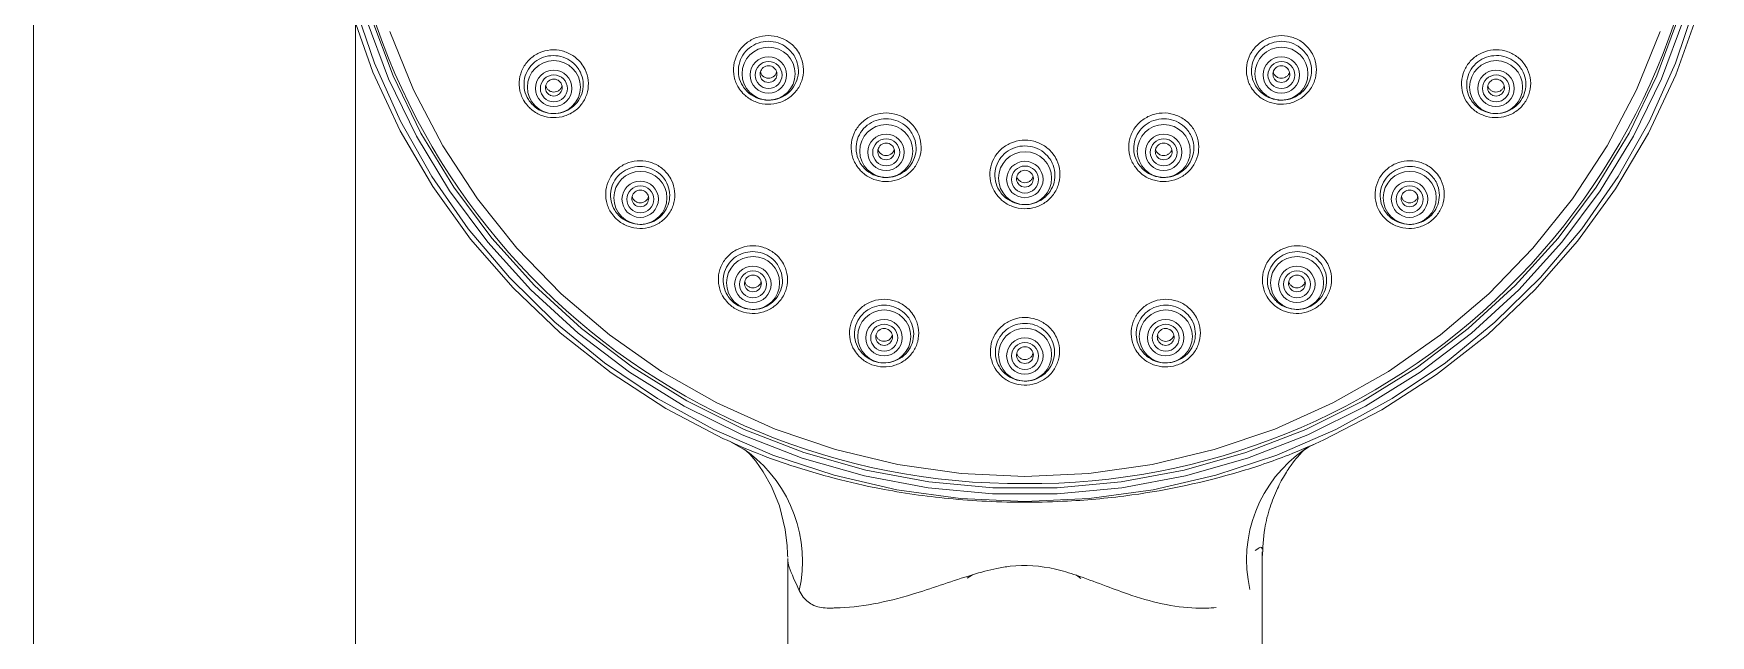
# Model space of a CAD drawing. Extents: x 1944 to 4044, y -46 to 2924.
# Drawn here: x 2657.4 to 2756.3, y 1455.2 to 1490.8 of the extents above; entities that cross this region are included whole.
import ezdxf

# ---------------------------------------------------------------- set-up
doc = ezdxf.new("R2010")
doc.units = 0
doc.header["$LTSCALE"] = 23.1
doc.layers.get('0').update_dxf_attribs({"linetype": 'CONTINUOUS'})

# ---------------------------------------------------------------- blocks, each defined once
blk = doc.blocks.new('A$C7AF3309A')
at = {"color": 7, "linetype": 'Continuous', "lineweight": 15}
for p, q in [((375.5, 1480.313), (375.5, 1028.825)), ((394.5, 1028.825), (394.5, 1077.114)), ((416.665, 1052.442), (417.396, 1052.032)), ((417.72, 1051.828), (417.377, 1052.061)), ((448, 1045.976), (448, 1045.603)), ((430.591, 1044.407), (430.91, 1044.619)), ((437.038, 1044.588), (437.301, 1044.399))]:
    blk.add_line(p, q, dxfattribs=at)
at = {"color": 7, "linetype": 'Continuous', "lineweight": 15, "flags": 128}
for points in [[(416.208, 1052.654), (412.803, 1054.443), (409.581, 1056.536), (406.571, 1058.915), (403.798, 1061.559), (401.287, 1064.445), (399.06, 1067.549), (397.135, 1070.844), (395.529, 1074.3), (394.257, 1077.888)], [(473.695, 1077.733), (472.408, 1074.15), (470.789, 1070.7), (468.851, 1067.413), (466.611, 1064.318), (464.088, 1061.441), (461.305, 1058.808), (458.285, 1056.441), (455.055, 1054.361), (451.642, 1052.585)], [(394.404, 1078.397), (395.613, 1074.847), (397.148, 1071.421), (398.999, 1068.149), (401.148, 1065.06), (403.577, 1062.179), (406.266, 1059.531), (409.191, 1057.139), (412.328, 1055.023), (415.65, 1053.2), (419.128, 1051.688), (422.734, 1050.498), (426.435, 1049.64), (430.201, 1049.123), (434, 1048.95), (437.798, 1049.123), (441.564, 1049.64), (445.266, 1050.498), (448.871, 1051.688), (452.35, 1053.2), (455.671, 1055.023), (458.809, 1057.139), (461.734, 1059.531), (464.423, 1062.179), (466.852, 1065.06), (469.001, 1068.149), (470.851, 1071.421), (472.387, 1074.847), (473.595, 1078.397)], [(472.873, 1077.449), (471.558, 1073.917), (469.911, 1070.522), (467.95, 1067.293), (465.69, 1064.26), (463.151, 1061.448), (460.357, 1058.883), (457.331, 1056.587), (454.099, 1054.58), (450.691, 1052.88), (447.137, 1051.502), (443.467, 1050.457), (439.713, 1049.756), (435.91, 1049.403), (432.09, 1049.403), (428.286, 1049.756), (424.533, 1050.457), (420.863, 1051.502), (417.308, 1052.88), (413.9, 1054.58), (410.669, 1056.587), (407.643, 1058.883), (404.848, 1061.448), (402.31, 1064.26), (400.05, 1067.293), (398.088, 1070.522), (396.442, 1073.917), (395.126, 1077.449)], [(395.412, 1077.589), (396.719, 1074.083), (398.352, 1070.713), (400.3, 1067.509), (402.543, 1064.498), (405.063, 1061.707), (407.837, 1059.161), (410.841, 1056.881), (414.048, 1054.889), (417.431, 1053.202), (420.96, 1051.833), (424.603, 1050.797), (428.328, 1050.1), (432.104, 1049.751), (435.896, 1049.751), (439.671, 1050.1), (443.397, 1050.797), (447.04, 1051.833), (450.568, 1053.202), (453.951, 1054.889), (457.159, 1056.881), (460.163, 1059.161), (462.937, 1061.707), (465.457, 1064.498), (467.7, 1067.509), (469.647, 1070.713), (471.281, 1074.083), (472.587, 1077.589)], [(396.515, 1076.713), (397.918, 1073.262), (399.647, 1069.957), (401.688, 1066.83), (404.022, 1063.908), (406.627, 1061.217), (409.479, 1058.783), (412.554, 1056.627), (415.823, 1054.768), (419.257, 1053.224), (422.824, 1052.008), (426.493, 1051.131), (430.229, 1050.602), (434, 1050.425), (437.77, 1050.602), (441.507, 1051.131), (445.175, 1052.008), (448.742, 1053.224), (452.176, 1054.768), (455.445, 1056.627), (458.52, 1058.783), (461.373, 1061.217), (463.978, 1063.908), (466.311, 1066.83), (468.352, 1069.957), (470.082, 1073.262), (471.485, 1076.713)], [(417.483, 1052.006), (417.533, 1051.961), (417.758, 1051.734), (418.112, 1051.319), (418.554, 1050.696), (419.043, 1049.826), (419.511, 1048.68), (419.859, 1047.295), (419.976, 1046.322), (419.998, 1045.857), (419.999, 1045.746), (420, 1045.692), (420, 1045.665), (420, 1045.651), (420, 1045.65), (420, 1045.649), (420, 1045.649), (420, 1045.649), (420, 1045.649), (420, 1045.649)]]:
    blk.add_lwpolyline(points, dxfattribs=at)
at = {"color": 8, "linetype": 'Continuous', "lineweight": 15, "flags": 128}
for points in [[(418.658, 1073.735), (418.676, 1073.727), (418.868, 1073.69)], [(418.868, 1073.69), (419.059, 1073.727), (419.07, 1073.732)], [(448.922, 1073.735), (448.941, 1073.727), (449.132, 1073.69)], [(449.132, 1073.69), (449.323, 1073.727), (449.335, 1073.732)], [(405.991, 1072.943), (406.009, 1072.936), (406.2, 1072.898)], [(406.2, 1072.898), (406.392, 1072.936), (406.403, 1072.94)], [(461.59, 1072.943), (461.608, 1072.936), (461.799, 1072.898)], [(461.799, 1072.898), (461.991, 1072.936), (462.002, 1072.94)], [(425.601, 1069.166), (425.619, 1069.159), (425.81, 1069.121)], [(425.81, 1069.121), (426.002, 1069.159), (426.013, 1069.163)], [(441.98, 1069.166), (441.998, 1069.159), (442.189, 1069.121)], [(442.189, 1069.121), (442.381, 1069.159), (442.392, 1069.163)], [(433.79, 1067.562), (433.808, 1067.554), (434, 1067.517)], [(434, 1067.517), (434.191, 1067.554), (434.202, 1067.559)], [(411.092, 1066.396), (411.11, 1066.388), (411.302, 1066.351)], [(411.302, 1066.351), (411.493, 1066.388), (411.504, 1066.393)], [(456.488, 1066.396), (456.507, 1066.388), (456.698, 1066.351)], [(456.698, 1066.351), (456.889, 1066.388), (456.901, 1066.393)], [(417.74, 1061.372), (417.758, 1061.365), (417.95, 1061.327)], [(417.95, 1061.327), (418.141, 1061.365), (418.152, 1061.37)], [(449.84, 1061.372), (449.858, 1061.365), (450.05, 1061.327)], [(450.05, 1061.327), (450.241, 1061.365), (450.252, 1061.37)], [(425.482, 1058.214), (425.5, 1058.207), (425.692, 1058.169)], [(425.692, 1058.169), (425.883, 1058.207), (425.894, 1058.211)], [(442.098, 1058.214), (442.117, 1058.207), (442.308, 1058.169)], [(442.308, 1058.169), (442.499, 1058.207), (442.511, 1058.211)], [(433.79, 1057.137), (433.808, 1057.129), (434, 1057.092)], [(434, 1057.092), (434.191, 1057.129), (434.202, 1057.134)]]:
    blk.add_lwpolyline(points, dxfattribs=at)
at = {"color": 7, "linetype": 'Continuous', "lineweight": 15}
for centre, radius in [((418.874, 1074.217), 1.564), ((449.138, 1074.217), 1.564), ((406.206, 1073.426), 1.564), ((418.864, 1074.141), 1.075), ((418.871, 1074.138), 0.796), ((449.128, 1074.141), 1.075), ((449.135, 1074.138), 0.796), ((461.805, 1073.426), 1.564), ((406.196, 1073.349), 1.075), ((406.203, 1073.346), 0.796), ((461.795, 1073.349), 1.075), ((461.802, 1073.346), 0.796), ((425.816, 1069.649), 1.564), ((442.195, 1069.649), 1.564), ((425.806, 1069.572), 1.075), ((425.813, 1069.569), 0.796), ((442.185, 1069.572), 1.075), ((442.192, 1069.569), 0.796), ((434.006, 1068.044), 1.564), ((433.996, 1067.968), 1.075), ((434.003, 1067.965), 0.796), ((411.308, 1066.879), 1.564), ((411.297, 1066.802), 1.075), ((456.704, 1066.879), 1.564), ((456.694, 1066.802), 1.075), ((411.305, 1066.799), 0.796), ((456.701, 1066.799), 0.796), ((417.956, 1061.855), 1.564), ((417.946, 1061.778), 1.075), ((450.056, 1061.855), 1.564), ((450.046, 1061.778), 1.075), ((417.953, 1061.775), 0.796), ((450.053, 1061.775), 0.796), ((425.698, 1058.697), 1.564), ((442.314, 1058.697), 1.564), ((425.688, 1058.62), 1.075), ((425.695, 1058.617), 0.796), ((434.006, 1057.619), 1.564), ((442.304, 1058.62), 1.075), ((442.311, 1058.617), 0.796), ((433.996, 1057.543), 1.075), ((434.003, 1057.54), 0.796)]:
    blk.add_circle(centre, radius, dxfattribs=at)
for centre, radius, start, end in [((433.697, 1090.151), 40.15, 180.44475, 270.43234), ((434.316, 1090.137), 40.137, 269.54827, 359.57463), ((418.868, 1074.186), 0.498, 294.045, 245.12886), ((449.132, 1074.186), 0.498, 294.045, 245.12886), ((406.2, 1073.395), 0.498, 294.045, 245.12886), ((461.799, 1073.395), 0.498, 294.045, 245.12886), ((425.81, 1069.618), 0.498, 294.045, 245.12886), ((442.189, 1069.618), 0.498, 294.045, 245.12886), ((434, 1068.014), 0.498, 294.045, 245.12886), ((411.302, 1066.848), 0.498, 294.045, 245.12886), ((456.698, 1066.848), 0.498, 294.045, 245.12886), ((417.95, 1061.824), 0.498, 294.045, 245.12886), ((450.05, 1061.824), 0.498, 294.045, 245.12886), ((425.692, 1058.666), 0.498, 294.045, 245.12886), ((442.308, 1058.666), 0.498, 294.045, 245.12886), ((434, 1057.589), 0.498, 294.045, 245.12886)]:
    blk.add_arc(centre, radius, start, end, dxfattribs=at)
at = {"color": 8, "linetype": 'Continuous', "lineweight": 15}
for centre, radius, start, end in [((454.982, 1045.506), 7.903, 124.52498, 192.93819), ((412.752, 1045.408), 8.117, 347.72734, 52.27068)]:
    blk.add_arc(centre, radius, start, end, dxfattribs=at)
at = {"color": 7, "linetype": 'Continuous', "lineweight": 15}
for points, knots in [([(404.714, 1072.257), (404.623, 1072.364), (404.386, 1072.645), (404.166, 1073.208), (404.133, 1073.891), (404.27, 1074.329), (404.474, 1074.73), (404.751, 1075.099), (405.327, 1075.483), (406.001, 1075.657), (406.698, 1075.602), (407.338, 1075.325), (407.786, 1074.914), (408.101, 1074.407), (408.267, 1073.827), (408.224, 1073.143), (407.951, 1072.513), (407.481, 1072.008), (406.866, 1071.686), (406.176, 1071.582), (405.491, 1071.709), (405.003, 1071.977), (404.777, 1072.196), (404.714, 1072.257)], [0, 0, 0, 0, 0.033188, 0.086829, 0.140468, 0.194108, 0.194241, 0.247986, 0.301722, 0.355424, 0.409082, 0.46271, 0.516339, 0.549882, 0.603536, 0.657234, 0.710968, 0.764713, 0.81844, 0.872129, 0.925774, 0.979392, 1, 1, 1, 1]), ([(417.363, 1073.053), (417.27, 1073.164), (417.028, 1073.45), (416.807, 1074.023), (416.778, 1074.714), (416.918, 1075.157), (417.126, 1075.562), (417.407, 1075.935), (417.992, 1076.323), (418.675, 1076.499), (419.38, 1076.442), (420.027, 1076.161), (420.479, 1075.743), (420.796, 1075.229), (420.962, 1074.643), (420.914, 1073.95), (420.636, 1073.313), (420.158, 1072.803), (419.535, 1072.477), (418.836, 1072.372), (418.142, 1072.502), (417.652, 1072.774), (417.425, 1072.993), (417.363, 1073.053)], [0, 0, 0, 0, 0.0336815, 0.0873551, 0.1410282, 0.1947045, 0.1947633, 0.2484695, 0.3021627, 0.3558365, 0.4094934, 0.4631438, 0.5167942, 0.550388, 0.6040716, 0.6577724, 0.7114809, 0.7651841, 0.8188715, 0.8725395, 0.9261928, 0.9798428, 1, 1, 1, 1]), ([(417.571, 1073.204), (417.624, 1073.152), (417.819, 1072.964), (418.241, 1072.731), (418.835, 1072.62), (419.435, 1072.709), (419.969, 1072.988), (420.379, 1073.426), (420.617, 1073.972), (420.657, 1074.565), (420.515, 1075.067), (420.243, 1075.507), (419.856, 1075.865), (419.302, 1076.107), (418.698, 1076.156), (418.112, 1076.006), (417.61, 1075.674), (417.25, 1075.197), (417.07, 1074.629), (417.095, 1074.035), (417.284, 1073.544), (417.491, 1073.298), (417.571, 1073.204)], [0, 0, 0, 0, 0.020172, 0.073859, 0.127545, 0.181239, 0.234942, 0.288647, 0.342342, 0.396016, 0.449662, 0.483228, 0.536833, 0.590442, 0.644066, 0.697721, 0.75141, 0.805126, 0.858855, 0.912581, 0.966295, 1, 1, 1, 1]), ([(447.624, 1073.049), (447.528, 1073.163), (447.286, 1073.452), (447.069, 1074.03), (447.047, 1074.722), (447.263, 1075.384), (447.689, 1075.939), (448.277, 1076.325), (448.963, 1076.499), (449.668, 1076.441), (450.312, 1076.157), (450.76, 1075.737), (451.071, 1075.222), (451.23, 1074.635), (451.176, 1073.943), (450.891, 1073.307), (450.408, 1072.799), (449.782, 1072.475), (449.081, 1072.373), (448.389, 1072.505), (447.905, 1072.776), (447.682, 1072.993), (447.624, 1073.049)], [0, 0, 0, 0, 0.034744, 0.08843, 0.142087, 0.195738, 0.24939, 0.303056, 0.356741, 0.410442, 0.464151, 0.517858, 0.551458, 0.605132, 0.658789, 0.712439, 0.766095, 0.819766, 0.873457, 0.927162, 0.980871, 1, 1, 1, 1]), ([(447.843, 1073.2), (447.894, 1073.151), (448.084, 1072.966), (448.499, 1072.733), (449.093, 1072.62), (449.694, 1072.707), (450.232, 1072.985), (450.646, 1073.422), (450.89, 1073.967), (450.937, 1074.56), (450.8, 1075.064), (450.533, 1075.505), (450.148, 1075.864), (449.596, 1076.106), (448.992, 1076.156), (448.405, 1076.006), (447.9, 1075.675), (447.536, 1075.2), (447.351, 1074.633), (447.369, 1074.04), (447.554, 1073.545), (447.762, 1073.297), (447.843, 1073.2)], [0, 0, 0, 0, 0.019131, 0.072853, 0.126583, 0.180307, 0.234015, 0.287708, 0.341394, 0.395083, 0.44878, 0.482388, 0.536098, 0.589794, 0.64347, 0.697117, 0.750739, 0.804346, 0.857958, 0.911591, 0.965257, 1, 1, 1, 1]), ([(460.312, 1072.244), (460.217, 1072.357), (459.976, 1072.643), (459.762, 1073.215), (459.741, 1073.898), (459.954, 1074.552), (460.375, 1075.101), (460.957, 1075.485), (461.634, 1075.658), (462.331, 1075.601), (462.967, 1075.322), (463.41, 1074.908), (463.716, 1074.4), (463.873, 1073.821), (463.819, 1073.138), (463.538, 1072.509), (463.061, 1072.006), (462.441, 1071.684), (461.749, 1071.582), (461.064, 1071.711), (460.588, 1071.977), (460.369, 1072.189), (460.312, 1072.244)], [0, 0, 0, 0, 0.035171, 0.088834, 0.142438, 0.196054, 0.249694, 0.303377, 0.3571, 0.410845, 0.464584, 0.518324, 0.551878, 0.605514, 0.659129, 0.71275, 0.766402, 0.820098, 0.873831, 0.927577, 0.981306, 1, 1, 1, 1]), ([(404.918, 1072.407), (404.972, 1072.355), (405.166, 1072.167), (405.584, 1071.937), (406.171, 1071.828), (406.761, 1071.918), (407.287, 1072.193), (407.689, 1072.625), (407.921, 1073.163), (407.958, 1073.748), (407.816, 1074.243), (407.547, 1074.676), (407.164, 1075.028), (406.617, 1075.266), (406.021, 1075.314), (405.444, 1075.166), (404.95, 1074.839), (404.596, 1074.368), (404.421, 1073.807), (404.448, 1073.222), (404.637, 1072.739), (404.84, 1072.499), (404.918, 1072.407)], [0, 0, 0, 0, 0.020629, 0.074297, 0.127985, 0.181703, 0.23544, 0.289173, 0.342871, 0.396513, 0.450099, 0.483596, 0.537157, 0.590732, 0.644358, 0.698051, 0.7518, 0.805576, 0.859344, 0.913081, 0.966778, 1, 1, 1, 1]), ([(460.536, 1072.395), (460.585, 1072.348), (460.772, 1072.167), (461.179, 1071.939), (461.765, 1071.828), (462.358, 1071.916), (462.889, 1072.192), (463.298, 1072.623), (463.539, 1073.162), (463.585, 1073.747), (463.45, 1074.242), (463.187, 1074.676), (462.808, 1075.029), (462.263, 1075.267), (461.667, 1075.314), (461.088, 1075.165), (460.591, 1074.837), (460.231, 1074.367), (460.049, 1073.808), (460.067, 1073.225), (460.249, 1072.736), (460.455, 1072.492), (460.536, 1072.395)], [0, 0, 0, 0, 0.018691, 0.072429, 0.126202, 0.179975, 0.233722, 0.287428, 0.341104, 0.39477, 0.448452, 0.482028, 0.53579, 0.589532, 0.643255, 0.696934, 0.750555, 0.804124, 0.85767, 0.911231, 0.964841, 1, 1, 1, 1]), ([(418.674, 1073.988), (418.625, 1074.015), (418.526, 1074.068), (418.426, 1074.189), (418.4, 1074.281), (418.39, 1074.319)], [0, 0, 0, 0, 0.368176, 0.736352, 1, 1, 1, 1]), ([(419.342, 1074.305), (419.338, 1074.284), (419.322, 1074.21), (419.24, 1074.1), (419.107, 1073.997), (418.944, 1073.946), (418.793, 1073.947), (418.707, 1073.977), (418.674, 1073.988)], [0, 0, 0, 0, 0.075936, 0.275661, 0.475435, 0.675216, 0.874959, 1, 1, 1, 1]), ([(448.864, 1074.025), (448.82, 1074.059), (448.733, 1074.128), (448.664, 1074.236), (448.655, 1074.302), (448.653, 1074.314)], [0, 0, 0, 0, 0.4527347, 0.9054701, 1, 1, 1, 1]), ([(449.607, 1074.301), (449.591, 1074.257), (449.556, 1074.161), (449.442, 1074.045), (449.292, 1073.966), (449.123, 1073.941), (448.975, 1073.966), (448.895, 1074.009), (448.864, 1074.025)], [0, 0, 0, 0, 0.1535721, 0.3365416, 0.5194837, 0.7024411, 0.8854493, 1, 1, 1, 1]), ([(406.004, 1073.174), (405.955, 1073.201), (405.857, 1073.255), (405.757, 1073.378), (405.731, 1073.471), (405.72, 1073.51)], [0, 0, 0, 0, 0.36513, 0.730266, 1, 1, 1, 1]), ([(406.678, 1073.5), (406.672, 1073.475), (406.656, 1073.395), (406.571, 1073.282), (406.438, 1073.18), (406.274, 1073.129), (406.124, 1073.132), (406.037, 1073.162), (406.004, 1073.174)], [0, 0, 0, 0, 0.0927115, 0.2886454, 0.4847283, 0.6809004, 0.877063, 1, 1, 1, 1]), ([(461.609, 1073.169), (461.559, 1073.195), (461.46, 1073.247), (461.358, 1073.369), (461.331, 1073.463), (461.319, 1073.505)], [0, 0, 0, 0, 0.360537, 0.721076, 1, 1, 1, 1]), ([(462.276, 1073.503), (462.271, 1073.48), (462.256, 1073.403), (462.174, 1073.29), (462.041, 1073.185), (461.879, 1073.131), (461.728, 1073.13), (461.642, 1073.158), (461.609, 1073.169)], [0, 0, 0, 0, 0.084125, 0.282048, 0.47993, 0.677876, 0.87596, 1, 1, 1, 1]), ([(424.303, 1068.486), (424.209, 1068.598), (423.967, 1068.886), (423.748, 1069.461), (423.722, 1070.152), (423.935, 1070.814), (424.358, 1071.369), (424.944, 1071.755), (425.629, 1071.928), (426.333, 1071.87), (426.978, 1071.587), (427.429, 1071.168), (427.743, 1070.653), (427.906, 1070.067), (427.855, 1069.375), (427.574, 1068.739), (427.093, 1068.231), (426.469, 1067.908), (425.769, 1067.806), (425.076, 1067.938), (424.589, 1068.209), (424.364, 1068.428), (424.303, 1068.486)], [0, 0, 0, 0, 0.034163, 0.087857, 0.141549, 0.195247, 0.248955, 0.302661, 0.356291, 0.409941, 0.463597, 0.517252, 0.550878, 0.604581, 0.658289, 0.71199, 0.765675, 0.819339, 0.872991, 0.926642, 0.980304, 1, 1, 1, 1]), ([(440.68, 1068.484), (440.538, 1068.666), (440.254, 1069.029), (440.092, 1069.711), (440.154, 1070.399), (440.45, 1071.031), (440.94, 1071.531), (441.572, 1071.844), (442.273, 1071.934), (442.965, 1071.792), (443.569, 1071.434), (444.018, 1070.899), (444.261, 1070.248), (444.271, 1069.555), (444.045, 1068.897), (443.611, 1068.349), (443.016, 1067.973), (442.328, 1067.81), (441.627, 1067.882), (441.06, 1068.134), (440.786, 1068.387), (440.68, 1068.484)], [0, 0, 0, 0, 0.053717, 0.107433, 0.161151, 0.214856, 0.268544, 0.322213, 0.375872, 0.429535, 0.483213, 0.53691, 0.590623, 0.644341, 0.698052, 0.751745, 0.805419, 0.85908, 0.912741, 0.966413, 1, 1, 1, 1]), ([(424.514, 1068.635), (424.566, 1068.585), (424.759, 1068.398), (425.178, 1068.164), (425.772, 1068.051), (426.372, 1068.139), (426.908, 1068.416), (427.32, 1068.852), (427.561, 1069.396), (427.604, 1069.989), (427.464, 1070.491), (427.194, 1070.932), (426.809, 1071.29), (426.255, 1071.533), (425.652, 1071.583), (425.066, 1071.435), (424.563, 1071.105), (424.2, 1070.63), (424.017, 1070.064), (424.039, 1069.471), (424.226, 1068.978), (424.434, 1068.731), (424.514, 1068.635)], [0, 0, 0, 0, 0.019709, 0.073409, 0.127097, 0.180783, 0.234475, 0.288177, 0.341882, 0.395581, 0.449259, 0.482863, 0.536477, 0.590087, 0.643694, 0.697315, 0.750964, 0.804647, 0.858359, 0.912087, 0.965815, 1, 1, 1, 1]), ([(440.898, 1068.633), (440.948, 1068.584), (441.139, 1068.398), (441.554, 1068.165), (442.148, 1068.051), (442.749, 1068.138), (443.286, 1068.415), (443.701, 1068.85), (443.945, 1069.394), (443.991, 1069.987), (443.854, 1070.489), (443.587, 1070.93), (443.203, 1071.289), (442.65, 1071.533), (442.047, 1071.583), (441.46, 1071.435), (440.955, 1071.106), (440.59, 1070.632), (440.405, 1070.066), (440.423, 1069.474), (440.608, 1068.979), (440.816, 1068.731), (440.898, 1068.633)], [0, 0, 0, 0, 0.019152, 0.072881, 0.126603, 0.180308, 0.234, 0.287686, 0.341375, 0.395074, 0.448779, 0.482406, 0.536088, 0.589757, 0.6434, 0.697018, 0.750624, 0.804238, 0.857877, 0.911548, 0.965252, 1, 1, 1, 1]), ([(425.543, 1069.458), (425.499, 1069.492), (425.412, 1069.561), (425.343, 1069.67), (425.334, 1069.736), (425.332, 1069.747)], [0, 0, 0, 0, 0.452358, 0.904712, 1, 1, 1, 1]), ([(426.286, 1069.731), (426.27, 1069.687), (426.235, 1069.592), (426.121, 1069.476), (425.971, 1069.397), (425.802, 1069.373), (425.654, 1069.398), (425.574, 1069.441), (425.543, 1069.458)], [0, 0, 0, 0, 0.1535342, 0.336606, 0.519656, 0.702651, 0.885582, 1, 1, 1, 1]), ([(432.491, 1066.882), (432.396, 1066.995), (432.154, 1067.284), (431.937, 1067.861), (431.914, 1068.552), (432.128, 1069.213), (432.553, 1069.767), (433.141, 1070.151), (433.826, 1070.324), (434.53, 1070.264), (435.175, 1069.979), (435.624, 1069.56), (435.936, 1069.045), (436.097, 1068.458), (436.043, 1067.767), (435.76, 1067.132), (435.278, 1066.625), (434.652, 1066.303), (433.952, 1066.202), (433.259, 1066.335), (432.774, 1066.607), (432.55, 1066.825), (432.491, 1066.882)], [0, 0, 0, 0, 0.034538, 0.088243, 0.141948, 0.195656, 0.249304, 0.302958, 0.356608, 0.410268, 0.463943, 0.517618, 0.551258, 0.604966, 0.658665, 0.712346, 0.766008, 0.819659, 0.873311, 0.926976, 0.980661, 1, 1, 1, 1]), ([(432.706, 1067.03), (432.756, 1066.981), (432.948, 1066.794), (433.364, 1066.561), (433.959, 1066.447), (434.559, 1066.534), (435.096, 1066.81), (435.509, 1067.245), (435.752, 1067.789), (435.798, 1068.381), (435.659, 1068.884), (435.391, 1069.325), (435.007, 1069.683), (434.454, 1069.927), (433.851, 1069.978), (433.264, 1069.83), (432.76, 1069.501), (432.396, 1069.027), (432.211, 1068.461), (432.23, 1067.869), (432.417, 1067.375), (432.624, 1067.127), (432.706, 1067.03)], [0, 0, 0, 0, 0.01935, 0.073069, 0.126772, 0.180462, 0.234148, 0.287838, 0.341538, 0.395244, 0.448945, 0.482572, 0.536216, 0.589851, 0.643466, 0.697073, 0.75069, 0.804333, 0.85801, 0.911718, 0.965445, 1, 1, 1, 1]), ([(441.921, 1069.457), (441.878, 1069.492), (441.79, 1069.56), (441.721, 1069.669), (441.712, 1069.734), (441.711, 1069.746)], [0, 0, 0, 0, 0.4530007, 0.9059984, 1, 1, 1, 1]), ([(442.664, 1069.732), (442.648, 1069.688), (442.613, 1069.592), (442.499, 1069.477), (442.349, 1069.397), (442.18, 1069.373), (442.032, 1069.398), (441.952, 1069.441), (441.921, 1069.457)], [0, 0, 0, 0, 0.153772, 0.336782, 0.519732, 0.702649, 0.885573, 1, 1, 1, 1]), ([(409.814, 1065.711), (409.722, 1065.82), (409.484, 1066.103), (409.265, 1066.668), (409.246, 1067.124), (409.306, 1067.568), (409.443, 1068.006), (409.859, 1068.554), (410.437, 1068.935), (411.113, 1069.107), (411.809, 1069.05), (412.447, 1068.771), (412.894, 1068.359), (413.206, 1067.851), (413.37, 1067.272), (413.323, 1066.589), (413.047, 1065.961), (412.575, 1065.458), (411.959, 1065.139), (411.268, 1065.037), (410.584, 1065.167), (410.099, 1065.435), (409.875, 1065.652), (409.814, 1065.711)], [0, 0, 0, 0, 0.0337189, 0.0873857, 0.1410514, 0.1411126, 0.1948554, 0.2485955, 0.3023062, 0.3559736, 0.409603, 0.4632175, 0.5168324, 0.5504222, 0.6041114, 0.6578393, 0.7115845, 0.7653179, 0.8190158, 0.8726699, 0.9262912, 0.9799049, 1, 1, 1, 1]), ([(410.02, 1065.859), (410.072, 1065.808), (410.264, 1065.622), (410.679, 1065.392), (411.266, 1065.282), (411.857, 1065.368), (412.384, 1065.642), (412.788, 1066.071), (413.023, 1066.608), (413.063, 1067.192), (412.922, 1067.687), (412.655, 1068.12), (412.273, 1068.473), (411.728, 1068.712), (411.133, 1068.761), (410.555, 1068.616), (410.06, 1068.291), (409.704, 1067.822), (409.526, 1067.263), (409.55, 1066.679), (409.737, 1066.194), (409.941, 1065.952), (410.02, 1065.859)], [0, 0, 0, 0, 0.020116, 0.073784, 0.127454, 0.181148, 0.234872, 0.288611, 0.342338, 0.396026, 0.449655, 0.483202, 0.536745, 0.590294, 0.643874, 0.697514, 0.75122, 0.804978, 0.858755, 0.912519, 0.966246, 1, 1, 1, 1]), ([(455.21, 1065.701), (455.114, 1065.814), (454.873, 1066.101), (454.66, 1066.674), (454.64, 1067.355), (454.854, 1068.008), (455.276, 1068.555), (455.858, 1068.936), (456.536, 1069.108), (457.232, 1069.049), (457.868, 1068.769), (458.31, 1068.355), (458.616, 1067.846), (458.772, 1067.267), (458.717, 1066.585), (458.434, 1065.958), (457.956, 1065.457), (457.337, 1065.138), (456.644, 1065.037), (455.96, 1065.168), (455.484, 1065.435), (455.266, 1065.646), (455.21, 1065.701)], [0, 0, 0, 0, 0.035343, 0.089036, 0.142664, 0.196279, 0.249899, 0.303548, 0.35724, 0.41097, 0.464715, 0.518459, 0.55206, 0.605728, 0.659357, 0.712971, 0.766597, 0.820259, 0.873965, 0.927703, 0.981447, 1, 1, 1, 1]), ([(455.432, 1065.849), (455.48, 1065.803), (455.667, 1065.622), (456.073, 1065.393), (456.659, 1065.281), (457.252, 1065.368), (457.783, 1065.641), (458.193, 1066.071), (458.434, 1066.608), (458.481, 1067.191), (458.347, 1067.686), (458.085, 1068.12), (457.706, 1068.474), (457.162, 1068.712), (456.567, 1068.761), (455.987, 1068.614), (455.49, 1068.288), (455.129, 1067.821), (454.946, 1067.263), (454.962, 1066.681), (455.144, 1066.192), (455.35, 1065.946), (455.432, 1065.849)], [0, 0, 0, 0, 0.018556, 0.072324, 0.1261, 0.179855, 0.23357, 0.287251, 0.340918, 0.394594, 0.448298, 0.481914, 0.535665, 0.589394, 0.643085, 0.696719, 0.750298, 0.803846, 0.8574, 0.910997, 0.964658, 1, 1, 1, 1]), ([(433.732, 1067.854), (433.688, 1067.888), (433.601, 1067.956), (433.532, 1068.065), (433.523, 1068.131), (433.521, 1068.142)], [0, 0, 0, 0, 0.4528428, 0.9056809, 1, 1, 1, 1]), ([(434.475, 1068.127), (434.459, 1068.084), (434.424, 1067.988), (434.31, 1067.872), (434.16, 1067.793), (433.991, 1067.769), (433.843, 1067.794), (433.763, 1067.837), (433.732, 1067.854)], [0, 0, 0, 0, 0.153742, 0.336798, 0.519796, 0.702731, 0.885627, 1, 1, 1, 1]), ([(411.106, 1066.627), (411.057, 1066.654), (410.959, 1066.708), (410.859, 1066.83), (410.833, 1066.923), (410.822, 1066.962)], [0, 0, 0, 0, 0.364443, 0.728888, 1, 1, 1, 1]), ([(411.779, 1066.953), (411.774, 1066.928), (411.758, 1066.849), (411.673, 1066.736), (411.54, 1066.634), (411.376, 1066.583), (411.226, 1066.585), (411.139, 1066.615), (411.106, 1066.627)], [0, 0, 0, 0, 0.0914426, 0.2877753, 0.4842159, 0.680671, 0.8770405, 1, 1, 1, 1]), ([(456.507, 1066.623), (456.457, 1066.649), (456.358, 1066.701), (456.256, 1066.823), (456.229, 1066.917), (456.217, 1066.958)], [0, 0, 0, 0, 0.360923, 0.721845, 1, 1, 1, 1]), ([(457.174, 1066.956), (457.17, 1066.932), (457.155, 1066.855), (457.072, 1066.742), (456.939, 1066.638), (456.777, 1066.585), (456.626, 1066.584), (456.54, 1066.612), (456.507, 1066.623)], [0, 0, 0, 0, 0.085006, 0.282884, 0.480652, 0.678404, 0.876239, 1, 1, 1, 1]), ([(416.461, 1060.688), (416.368, 1060.799), (416.128, 1061.083), (415.912, 1061.651), (415.895, 1062.107), (415.956, 1062.55), (416.096, 1062.986), (416.515, 1063.532), (417.094, 1063.912), (417.77, 1064.081), (418.466, 1064.022), (419.103, 1063.742), (419.548, 1063.329), (419.858, 1062.821), (420.02, 1062.241), (419.969, 1061.559), (419.691, 1060.932), (419.216, 1060.432), (418.599, 1060.115), (417.908, 1060.016), (417.224, 1060.147), (416.743, 1060.415), (416.52, 1060.631), (416.461, 1060.688)], [0, 0, 0, 0, 0.034244, 0.087941, 0.141636, 0.141694, 0.195437, 0.249156, 0.302833, 0.356469, 0.410083, 0.463702, 0.51732, 0.550959, 0.604681, 0.658425, 0.712163, 0.76587, 0.819533, 0.873159, 0.926772, 0.980401, 1, 1, 1, 1]), ([(448.561, 1060.681), (448.465, 1060.795), (448.224, 1061.082), (448.011, 1061.655), (447.991, 1062.336), (448.206, 1062.987), (448.629, 1063.533), (449.211, 1063.912), (449.889, 1064.081), (450.585, 1064.022), (451.221, 1063.74), (451.662, 1063.326), (451.968, 1062.817), (452.124, 1062.238), (452.067, 1061.557), (451.784, 1060.931), (451.306, 1060.432), (450.686, 1060.115), (449.994, 1060.015), (449.31, 1060.147), (448.835, 1060.415), (448.617, 1060.626), (448.561, 1060.681)], [0, 0, 0, 0, 0.035394, 0.089114, 0.14278, 0.196412, 0.250025, 0.303649, 0.357308, 0.41101, 0.464742, 0.518472, 0.552121, 0.605823, 0.659481, 0.713104, 0.766718, 0.82035, 0.874022, 0.927737, 0.981479, 1, 1, 1, 1]), ([(416.669, 1060.834), (416.72, 1060.785), (416.91, 1060.6), (417.323, 1060.37), (417.909, 1060.258), (418.5, 1060.343), (419.029, 1060.615), (419.434, 1061.042), (419.672, 1061.578), (419.715, 1062.161), (419.576, 1062.656), (419.311, 1063.09), (418.93, 1063.443), (418.386, 1063.682), (417.791, 1063.733), (417.213, 1063.589), (416.717, 1063.266), (416.359, 1062.8), (416.178, 1062.242), (416.199, 1061.659), (416.385, 1061.172), (416.589, 1060.929), (416.669, 1060.834)], [0, 0, 0, 0, 0.01962, 0.073303, 0.126969, 0.180643, 0.234344, 0.288072, 0.341812, 0.395533, 0.449209, 0.482811, 0.53636, 0.589907, 0.643459, 0.69705, 0.750704, 0.804423, 0.858188, 0.911965, 0.965722, 1, 1, 1, 1]), ([(448.78, 1060.827), (448.828, 1060.781), (449.015, 1060.6), (449.421, 1060.371), (450.007, 1060.258), (450.6, 1060.343), (451.131, 1060.614), (451.541, 1061.042), (451.783, 1061.578), (451.83, 1062.161), (451.696, 1062.655), (451.434, 1063.09), (451.056, 1063.443), (450.512, 1063.683), (449.917, 1063.733), (449.338, 1063.588), (448.84, 1063.264), (448.479, 1062.798), (448.295, 1062.242), (448.311, 1061.66), (448.492, 1061.17), (448.699, 1060.925), (448.78, 1060.827)], [0, 0, 0, 0, 0.0185295, 0.0723071, 0.1260685, 0.1797933, 0.2334809, 0.2871482, 0.3408204, 0.3945173, 0.448243, 0.4818966, 0.5356168, 0.5893144, 0.6429619, 0.6965522, 0.7501043, 0.8036536, 0.857238, 0.9108837, 0.9645957, 1, 1, 1, 1]), ([(417.755, 1061.603), (417.706, 1061.63), (417.607, 1061.683), (417.507, 1061.806), (417.481, 1061.898), (417.47, 1061.938)], [0, 0, 0, 0, 0.363757, 0.727512, 1, 1, 1, 1]), ([(418.427, 1061.93), (418.422, 1061.905), (418.406, 1061.826), (418.322, 1061.714), (418.188, 1061.611), (418.025, 1061.56), (417.875, 1061.562), (417.788, 1061.592), (417.755, 1061.603)], [0, 0, 0, 0, 0.090249, 0.286985, 0.483758, 0.680467, 0.877037, 1, 1, 1, 1]), ([(449.785, 1061.637), (449.741, 1061.671), (449.653, 1061.738), (449.582, 1061.851), (449.572, 1061.921), (449.57, 1061.938)], [0, 0, 0, 0, 0.435127, 0.870249, 1, 1, 1, 1]), ([(450.528, 1061.924), (450.512, 1061.878), (450.477, 1061.78), (450.363, 1061.662), (450.214, 1061.581), (450.045, 1061.555), (449.896, 1061.579), (449.816, 1061.621), (449.785, 1061.637)], [0, 0, 0, 0, 0.1593974, 0.3412344, 0.5229521, 0.7046273, 0.886355, 1, 1, 1, 1]), ([(424.202, 1057.53), (424.108, 1057.642), (423.868, 1057.928), (423.653, 1058.498), (423.63, 1059.179), (423.843, 1059.831), (424.263, 1060.376), (424.844, 1060.753), (425.52, 1060.922), (426.216, 1060.862), (426.852, 1060.58), (427.295, 1060.166), (427.604, 1059.658), (427.763, 1059.078), (427.71, 1058.397), (427.429, 1057.771), (426.952, 1057.273), (426.334, 1056.957), (425.643, 1056.859), (424.959, 1056.991), (424.481, 1057.26), (424.26, 1057.474), (424.202, 1057.53)], [0, 0, 0, 0, 0.0347109, 0.0884335, 0.1421549, 0.1958888, 0.2496341, 0.3032476, 0.3568643, 0.4104812, 0.4641209, 0.5177596, 0.5514365, 0.6051779, 0.65892, 0.7126352, 0.7663078, 0.8199407, 0.8735542, 0.9271772, 0.9808342, 1, 1, 1, 1]), ([(440.818, 1057.526), (440.723, 1057.64), (440.481, 1057.927), (440.268, 1058.5), (440.249, 1059.181), (440.464, 1059.832), (440.886, 1060.376), (441.468, 1060.754), (442.145, 1060.922), (442.841, 1060.861), (443.477, 1060.579), (443.919, 1060.165), (444.225, 1059.656), (444.381, 1059.077), (444.325, 1058.396), (444.042, 1057.771), (443.564, 1057.273), (442.944, 1056.957), (442.252, 1056.859), (441.568, 1056.991), (441.093, 1057.259), (440.874, 1057.471), (440.818, 1057.526)], [0, 0, 0, 0, 0.035306, 0.089043, 0.142779, 0.196411, 0.250037, 0.30365, 0.35728, 0.410948, 0.464653, 0.518357, 0.552039, 0.605769, 0.659461, 0.71311, 0.766728, 0.820344, 0.873984, 0.927666, 0.981389, 1, 1, 1, 1]), ([(424.413, 1057.675), (424.463, 1057.627), (424.652, 1057.443), (425.062, 1057.213), (425.647, 1057.1), (426.239, 1057.184), (426.769, 1057.454), (427.176, 1057.881), (427.416, 1058.416), (427.461, 1058.998), (427.324, 1059.493), (427.06, 1059.927), (426.681, 1060.28), (426.137, 1060.521), (425.542, 1060.573), (424.964, 1060.429), (424.467, 1060.107), (424.107, 1059.642), (423.925, 1059.086), (423.943, 1058.503), (424.127, 1058.015), (424.332, 1057.771), (424.413, 1057.675)], [0, 0, 0, 0, 0.019184, 0.072895, 0.126573, 0.180239, 0.233918, 0.287625, 0.341358, 0.395096, 0.44881, 0.482458, 0.536036, 0.589605, 0.643152, 0.696709, 0.750312, 0.803981, 0.857712, 0.911483, 0.965258, 1, 1, 1, 1]), ([(432.51, 1056.451), (432.415, 1056.565), (432.174, 1056.851), (431.96, 1057.423), (431.94, 1058.104), (432.154, 1058.755), (432.576, 1059.299), (433.157, 1059.676), (433.834, 1059.844), (434.53, 1059.784), (435.166, 1059.501), (435.608, 1059.087), (435.915, 1058.578), (436.072, 1057.999), (436.017, 1057.318), (435.735, 1056.693), (435.257, 1056.195), (434.638, 1055.88), (433.947, 1055.782), (433.263, 1055.915), (432.786, 1056.183), (432.567, 1056.396), (432.51, 1056.451)], [0, 0, 0, 0, 0.035075, 0.088812, 0.142548, 0.196294, 0.249901, 0.303522, 0.357136, 0.410773, 0.464444, 0.518114, 0.551807, 0.605551, 0.659274, 0.712957, 0.766597, 0.820212, 0.873831, 0.927479, 0.981171, 1, 1, 1, 1]), ([(441.035, 1057.671), (441.083, 1057.624), (441.27, 1057.443), (441.677, 1057.213), (442.263, 1057.1), (442.856, 1057.184), (443.386, 1057.454), (443.796, 1057.881), (444.038, 1058.416), (444.085, 1058.998), (443.951, 1059.493), (443.688, 1059.927), (443.31, 1060.281), (442.767, 1060.521), (442.172, 1060.572), (441.593, 1060.429), (441.095, 1060.106), (440.734, 1059.641), (440.55, 1059.086), (440.565, 1058.504), (440.747, 1058.014), (440.953, 1057.769), (441.035, 1057.671)], [0, 0, 0, 0, 0.018624, 0.072392, 0.126126, 0.17982, 0.23349, 0.287159, 0.340849, 0.394569, 0.448308, 0.481984, 0.535658, 0.589313, 0.642915, 0.696473, 0.750019, 0.803593, 0.857224, 0.910922, 0.964674, 1, 1, 1, 1]), ([(432.724, 1056.596), (432.773, 1056.549), (432.96, 1056.366), (433.368, 1056.136), (433.954, 1056.023), (434.547, 1056.106), (435.077, 1056.377), (435.485, 1056.803), (435.726, 1057.337), (435.773, 1057.919), (435.638, 1058.414), (435.375, 1058.848), (434.996, 1059.202), (434.453, 1059.443), (433.858, 1059.494), (433.28, 1059.351), (432.782, 1059.029), (432.421, 1058.565), (432.237, 1058.009), (432.254, 1057.427), (432.437, 1056.938), (432.643, 1056.693), (432.724, 1056.596)], [0, 0, 0, 0, 0.018845, 0.072588, 0.12629, 0.179964, 0.23363, 0.287315, 0.341028, 0.394764, 0.4485, 0.482175, 0.535798, 0.589406, 0.642972, 0.696517, 0.750082, 0.803698, 0.857382, 0.911124, 0.964899, 1, 1, 1, 1]), ([(425.425, 1058.482), (425.381, 1058.516), (425.294, 1058.584), (425.223, 1058.696), (425.214, 1058.765), (425.212, 1058.781)], [0, 0, 0, 0, 0.438961, 0.877912, 1, 1, 1, 1]), ([(426.171, 1058.764), (426.154, 1058.717), (426.119, 1058.619), (426.004, 1058.501), (425.854, 1058.422), (425.685, 1058.397), (425.536, 1058.423), (425.456, 1058.465), (425.425, 1058.482)], [0, 0, 0, 0, 0.161457, 0.34296, 0.524382, 0.705667, 0.886818, 1, 1, 1, 1]), ([(442.043, 1058.48), (441.999, 1058.514), (441.911, 1058.581), (441.84, 1058.694), (441.83, 1058.764), (441.828, 1058.78)], [0, 0, 0, 0, 0.43631, 0.872611, 1, 1, 1, 1]), ([(442.787, 1058.765), (442.77, 1058.719), (442.735, 1058.621), (442.621, 1058.503), (442.471, 1058.423), (442.302, 1058.397), (442.154, 1058.421), (442.074, 1058.464), (442.043, 1058.48)], [0, 0, 0, 0, 0.1601131, 0.3418943, 0.523532, 0.7050644, 0.8865757, 1, 1, 1, 1]), ([(433.734, 1057.404), (433.69, 1057.438), (433.602, 1057.506), (433.532, 1057.618), (433.522, 1057.688), (433.52, 1057.703)], [0, 0, 0, 0, 0.437599, 0.875188, 1, 1, 1, 1]), ([(434.479, 1057.687), (434.462, 1057.641), (434.427, 1057.543), (434.312, 1057.425), (434.162, 1057.346), (433.993, 1057.32), (433.845, 1057.345), (433.765, 1057.388), (433.734, 1057.404)], [0, 0, 0, 0, 0.160802, 0.342475, 0.524018, 0.705422, 0.886736, 1, 1, 1, 1]), ([(416.208, 1052.654), (416.779, 1052.397), (418.083, 1051.81), (421.131, 1050.712), (424.988, 1049.701), (428.876, 1049.145), (432.575, 1048.878), (436.197, 1048.888), (441.204, 1049.357), (445.574, 1050.298), (449.313, 1051.557), (450.946, 1052.278), (451.642, 1052.585)], [0, 0, 0, 0, 0.051454, 0.11755, 0.266383, 0.378531, 0.440054, 0.571312, 0.675784, 0.853257, 0.93743, 1, 1, 1, 1]), ([(448, 1045.635), (448, 1045.635), (448.046, 1046.192), (448.074, 1047.232), (448.437, 1048.592), (448.867, 1049.69), (449.352, 1050.579), (449.812, 1051.247), (450.198, 1051.711), (450.467, 1051.99), (450.6, 1052.107), (450.584, 1052.094), (450.579, 1052.09)], [0, 0, 0, 0, 0.000002, 0.173189, 0.307011, 0.43324, 0.547419, 0.650289, 0.746997, 0.845223, 0.950696, 1, 1, 1, 1]), ([(450.488, 1051.992), (450.529, 1052.023), (450.755, 1052.191), (450.96, 1052.274), (451.128, 1052.341)], [0, 0, 0, 0, 0.183395, 1, 1, 1, 1]), ([(447.588, 1046.048), (447.704, 1046.133), (447.915, 1046.287), (447.993, 1046.22), (448, 1046.138), (448, 1046.121), (448, 1046.121)], [0, 0, 0, 0, 0.499107, 0.908575, 0.999972, 1, 1, 1, 1]), ([(420, 1045.567), (420, 1043.632), (420, 1038.047), (420, 1029.084), (420, 1018.923), (420, 1009.494), (420, 999.895), (420, 990.133), (420, 980.179), (420, 970.377), (420, 960.533), (420, 950.422), (420, 940.188), (420, 929.541), (420, 918.811), (420, 911.596), (420, 908.134)], [0, 0, 0, 0, 0.042244, 0.121914, 0.195613, 0.263986, 0.327678, 0.405083, 0.477015, 0.544921, 0.619031, 0.691923, 0.76571, 0.842504, 0.924417, 1, 1, 1, 1]), ([(420.684, 1043.683), (420.452, 1044.181), (420.1, 1044.934), (420, 1045.406), (420, 1045.515), (420, 1045.515)], [0, 0, 0, 0, 0.66229, 0.999982, 1, 1, 1, 1]), ([(437.038, 1044.588), (436.628, 1044.719), (435.374, 1045.122), (433.747, 1045.231), (432.116, 1044.964), (431.387, 1044.756), (430.91, 1044.619)], [0, 0, 0, 0, 0.20729, 0.635203, 0.761166, 1, 1, 1, 1]), ([(448, 907.27), (448, 910.851), (448, 917.982), (448, 928.394), (448, 938.323), (448, 947.691), (448, 956.734), (448, 965.662), (448, 975.192), (448, 985.554), (448, 996.981), (448, 1009.187), (448, 1022.344), (448, 1034.59), (448, 1042.465), (448, 1045.603)], [0, 0, 0, 0, 0.077645, 0.154644, 0.225794, 0.292951, 0.357804, 0.421883, 0.48657, 0.564446, 0.646551, 0.734367, 0.829146, 0.931921, 1, 1, 1, 1]), ([(430.91, 1044.619), (430.827, 1044.594), (429.623, 1044.224), (427.675, 1043.509), (425.053, 1042.836), (423.545, 1042.663), (422.816, 1042.66), (422.816, 1042.66)], [0, 0, 0, 0, 0.0298203, 0.4323738, 0.716577, 0.9999932, 1, 1, 1, 1]), ([(445.287, 1042.679), (445.286, 1042.679), (444.894, 1042.645), (443.848, 1042.613), (442.094, 1042.852), (440.251, 1043.388), (438.58, 1044.034), (437.561, 1044.4), (437.038, 1044.588)], [0, 0, 0, 0, 0.000007, 0.151118, 0.396156, 0.641557, 0.815724, 1, 1, 1, 1]), ([(422.816, 1042.66), (422.816, 1042.66), (422.77, 1042.657), (422.398, 1042.635), (421.954, 1042.653), (421.36, 1042.864), (420.971, 1043.172), (420.759, 1043.55), (420.684, 1043.683)], [0, 0, 0, 0, 0.000018, 0.0480322, 0.3864086, 0.4883766, 0.8208313, 1, 1, 1, 1])]:
    blk.add_open_spline(points, degree=3, knots=knots, dxfattribs=at)

msp = doc.modelspace()

# ---------------------------------------------------------------- block references
at = {"lineweight": 15}
msp.add_blockref('A$C7AF3309A', (2281.879, 414.166), dxfattribs=at)

doc.saveas('drawing.dxf')
